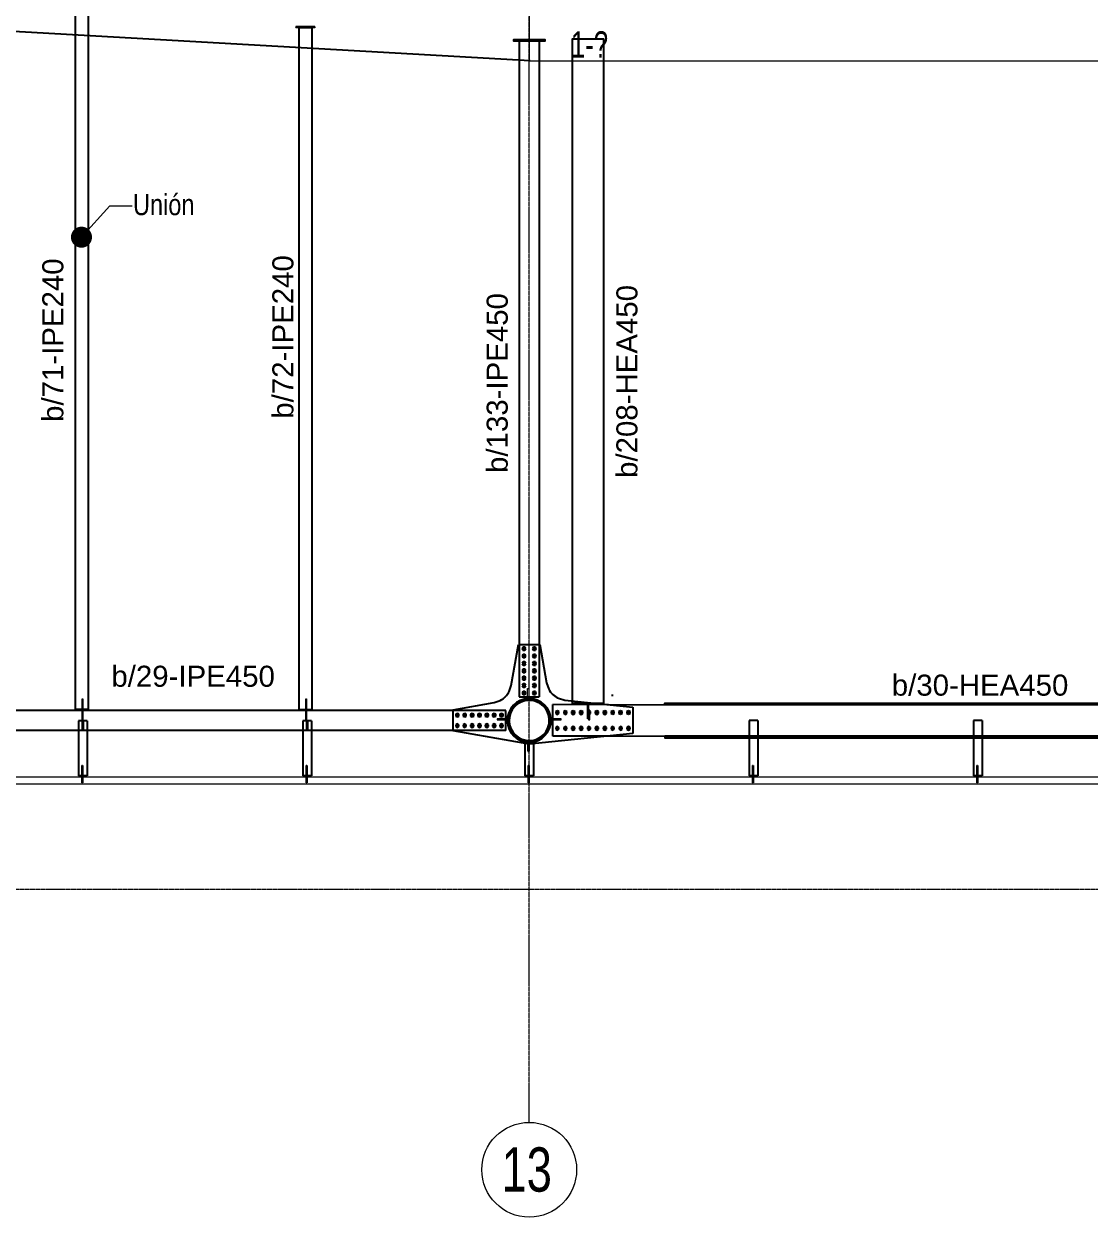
# Model space of a CAD drawing. Header units: millimetres. Extents: x -158 to 97215, y -53820 to 8373.
# Drawn here: x 62434 to 72561, y -53820 to -42484 of the extents above; entities that cross this region are included whole.
import ezdxf
from ezdxf.enums import TextEntityAlignment as Align

# ---------------------------------------------------------------- set-up
doc = ezdxf.new("R2010")
doc.units = ezdxf.units.MM
doc.header["$LTSCALE"] = 0.8
doc.linetypes.add('DXK_LINE_DOT2', pattern=[3.9198, 1.9599, -1.9599])
doc.linetypes.add('Grid Line', pattern=[3.33375, 1.905, -0.47625, 0.47625, -0.47625])
for name, color, linetype, lineweight in [('0-1', 7, 'Continuous', 5), ('E_COLUMNAS-1', 1, 'Continuous', 25), ('E_EJES', 8, 'Continuous', 9), ('E_EJES-1', 8, 'Grid Line', 9), ('E_TEXTO', 3, 'Continuous', 9), ('E_VIGAS-2', 5, 'Continuous', 25), ('I-WALL-1', 2, 'Continuous', 18), ('P-PLATINA', 6, 'Continuous', 15)]:
    doc.layers.add(name, color=color, linetype=linetype, lineweight=lineweight)
doc.layers.add('VIGAS', color=8, linetype='Continuous')
doc.styles.add('CX', font='ARIALUNI.ttf', dxfattribs={"width": 0.8, "height": 300})
doc.styles.add('Swis721 LtCn BT', font='swisscl.ttf', dxfattribs={"height": 0.42})
doc.styles.add('VERDANA', font='arial.ttf')

# ---------------------------------------------------------------- blocks, each defined once
blk = doc.blocks.new('Grid - CNI_NOMBRE EJES-372759-_6_00m_N_E_-NIVEL-2 DOC')
at = {"layer": 'E_EJES'}
blk.add_circle((0, 0), 0.003, dxfattribs=at)
blk = doc.blocks.new('CX')
at = {"layer": 'E_TEXTO', "color": 3, "style": 'CX', "width": 0.7}
blk.add_attdef('CX', text='', height=200, dxfattribs=at).set_placement((0, 0), align=Align.MIDDLE_CENTER)

msp = doc.modelspace()

# ---------------------------------------------------------------- linework, layer by layer
at = {"color": 1, "linetype": 'Continuous'}
for centre, radius, start, end in [((67183, -48420), 11.5, 90.03808, 270.03808), ((67183, -48490), 11.5, 90.03808, 270.03808), ((67183, -48420), 10, 30.03808, 210.03808), ((67183, -48490), 10, 30.03808, 210.03808), ((67183, -48420), 10, 210.03808, 30.03808), ((67183, -48490), 10, 210.03808, 30.03808), ((67183, -48420), 11.5, 270.03808, 90.03808), ((67183, -48490), 11.5, 270.03808, 90.03808), ((67283, -48419.9), 11.5, 90.03808, 270.03808), ((67283, -48489.9), 11.5, 90.03808, 270.03808), ((67283, -48419.9), 10, 30.03808, 210.03808), ((67283, -48489.9), 10, 30.03808, 210.03808), ((67283, -48419.9), 10, 210.03808, 30.03808), ((67283, -48489.9), 10, 210.03808, 30.03808), ((67283, -48419.9), 11.5, 270.03808, 90.03808), ((67283, -48489.9), 11.5, 270.03808, 90.03808), ((67183.1, -48560), 11.5, 90.03808, 270.03808), ((67183.1, -48630), 11.5, 90.03808, 270.03808), ((67183.1, -48560), 10, 30.03808, 210.03808), ((67183.1, -48630), 10, 30.03808, 210.03808), ((67183.1, -48560), 10, 210.03808, 30.03808), ((67183.1, -48630), 10, 210.03808, 30.03808), ((67183.1, -48560), 11.5, 270.03808, 90.03808), ((67183.1, -48630), 11.5, 270.03808, 90.03808), ((67283.1, -48559.9), 11.5, 90.03808, 270.03808), ((67283.1, -48629.9), 11.5, 90.03808, 270.03808), ((67283.1, -48559.9), 10, 30.03808, 210.03808), ((67283.1, -48629.9), 10, 30.03808, 210.03808), ((67283.1, -48559.9), 10, 210.03808, 30.03808), ((67283.1, -48629.9), 10, 210.03808, 30.03808), ((67283.1, -48559.9), 11.5, 270.03808, 90.03808), ((67283.1, -48629.9), 11.5, 270.03808, 90.03808), ((67183.2, -48700), 11.5, 90.03808, 270.03808), ((67183.2, -48700), 10, 30.03808, 210.03808), ((67183.2, -48700), 10, 210.03808, 30.03808), ((67183.2, -48700), 11.5, 270.03808, 90.03808), ((67283.2, -48699.9), 11.5, 90.03808, 270.03808), ((67283.2, -48699.9), 10, 30.03808, 210.03808), ((67283.2, -48699.9), 10, 210.03808, 30.03808), ((67283.2, -48699.9), 11.5, 270.03808, 90.03808), ((66866.4, -48733.8), 200, 297.50721, 332.43303), ((67183.2, -48770), 11.5, 90.03808, 270.03808), ((67183.3, -48840), 11.5, 90.03808, 270.03808), ((67183.2, -48770), 10, 30.03808, 210.03808), ((67183.3, -48840), 10, 30.03808, 210.03808), ((67183.2, -48770), 10, 210.03808, 30.03808), ((67183.3, -48840), 10, 210.03808, 30.03808), ((67183.2, -48770), 11.5, 270.03808, 90.03808), ((67183.3, -48840), 11.5, 270.03808, 90.03808), ((67283.2, -48769.9), 11.5, 90.03808, 270.03808), ((67283.3, -48839.9), 11.5, 90.03808, 270.03808), ((67283.2, -48769.9), 10, 30.03808, 210.03808), ((67283.3, -48839.9), 10, 30.03808, 210.03808), ((67283.2, -48769.9), 10, 210.03808, 30.03808), ((67283.3, -48839.9), 10, 210.03808, 30.03808), ((67283.2, -48769.9), 11.5, 270.03808, 90.03808), ((67283.3, -48839.9), 11.5, 270.03808, 90.03808), ((67594.1, -48709), 200, 208.47021, 245.46873), ((66550.9, -49051.4), 11.5, 0.00409, 180.00409), ((66550.9, -49051.4), 11.5, 180.00409, 0.00409), ((66550.9, -49051.4), 10, 120.00409, 300.00409), ((66550.9, -49051.4), 10, 300.00409, 120.00409), ((66620.9, -49051.4), 11.5, 0.00409, 180.00409), ((66620.9, -49051.4), 11.5, 180.00409, 0.00409), ((66620.9, -49051.4), 10, 120.00409, 300.00409), ((66620.9, -49051.4), 10, 300.00409, 120.00409), ((66690.9, -49051.4), 11.5, 0.00409, 180.00409), ((66690.9, -49051.4), 11.5, 180.00409, 0.00409), ((66690.9, -49051.4), 10, 120.00409, 300.00409), ((66690.9, -49051.4), 10, 300.00409, 120.00409), ((66760.9, -49051.4), 11.5, 0.00409, 180.00409), ((66760.9, -49051.4), 11.5, 180.00409, 0.00409), ((66760.9, -49051.4), 10, 120.00409, 300.00409), ((66760.9, -49051.4), 10, 300.00409, 120.00409), ((66830.9, -49051.4), 11.5, 0.00409, 180.00409), ((66830.9, -49051.4), 11.5, 180.00409, 0.00409), ((66830.9, -49051.4), 10, 120.00409, 300.00409), ((66830.9, -49051.4), 10, 300.00409, 120.00409), ((66900.9, -49051.4), 11.5, 0.00409, 180.00409), ((66900.9, -49051.4), 11.5, 180.00409, 0.00409), ((66900.9, -49051.4), 10, 120.00409, 300.00409), ((66900.9, -49051.4), 10, 300.00409, 120.00409), ((66970.9, -49051.4), 11.5, 0.00409, 180.00409), ((66970.9, -49051.4), 11.5, 180.00409, 0.00409), ((66970.9, -49051.4), 10, 120.00409, 300.00409), ((66970.9, -49051.4), 10, 300.00409, 120.00409), ((67501.1, -49026.4), 11.5, 0.03702, 180.03702), ((67501.1, -49026.4), 11.5, 180.03702, 0.03702), ((67501.1, -49026.4), 10, 120.03702, 300.03702), ((67501.1, -49026.4), 10, 300.03702, 120.03702), ((67576.1, -49026.3), 11.5, 0.03702, 180.03702), ((67576.1, -49026.3), 11.5, 180.03702, 0.03702), ((67576.1, -49026.3), 10, 120.03702, 300.03702), ((67576.1, -49026.3), 10, 300.03702, 120.03702), ((67651.1, -49026.3), 11.5, 0.03702, 180.03702), ((67651.1, -49026.3), 11.5, 180.03702, 0.03702), ((67651.1, -49026.3), 10, 120.03702, 300.03702), ((67651.1, -49026.3), 10, 300.03702, 120.03702), ((67726.1, -49026.2), 11.5, 0.03702, 180.03702), ((67726.1, -49026.2), 11.5, 180.03702, 0.03702), ((67726.1, -49026.2), 10, 120.03702, 300.03702), ((67726.1, -49026.2), 10, 300.03702, 120.03702), ((67801.1, -49026.2), 11.5, 0.03702, 180.03702), ((67801.1, -49026.2), 11.5, 180.03702, 0.03702), ((67801.1, -49026.2), 10, 120.03702, 300.03702), ((67801.1, -49026.2), 10, 300.03702, 120.03702), ((67876.1, -49026.1), 11.5, 0.03702, 180.03702), ((67876.1, -49026.1), 11.5, 180.03702, 0.03702), ((67876.1, -49026.1), 10, 120.03702, 300.03702), ((67876.1, -49026.1), 10, 300.03702, 120.03702), ((67951.1, -49026.1), 11.5, 0.03702, 180.03702), ((67951.1, -49026.1), 11.5, 180.03702, 0.03702), ((67951.1, -49026.1), 10, 120.03702, 300.03702), ((67951.1, -49026.1), 10, 300.03702, 120.03702), ((68026.1, -49026), 11.5, 0.03702, 180.03702), ((68026.1, -49026), 11.5, 180.03702, 0.03702), ((68026.1, -49026), 10, 120.03702, 300.03702), ((68026.1, -49026), 10, 300.03702, 120.03702), ((68101.1, -49026), 11.5, 0.03702, 180.03702), ((68101.1, -49026), 11.5, 180.03702, 0.03702), ((68101.1, -49026), 10, 120.03702, 300.03702), ((68101.1, -49026), 10, 300.03702, 120.03702), ((68176.1, -49025.9), 11.5, 0.03702, 180.03702), ((68176.1, -49025.9), 11.5, 180.03702, 0.03702), ((68176.1, -49025.9), 10, 120.03702, 300.03702), ((68176.1, -49025.9), 10, 300.03702, 120.03702), ((66550.9, -49151.4), 11.5, 0.00409, 180.00409), ((66550.9, -49151.4), 11.5, 180.00409, 0.00409), ((66550.9, -49151.4), 10, 120.00409, 300.00409), ((66550.9, -49151.4), 10, 300.00409, 120.00409), ((66620.9, -49151.4), 11.5, 0.00409, 180.00409), ((66620.9, -49151.4), 11.5, 180.00409, 0.00409), ((66620.9, -49151.4), 10, 120.00409, 300.00409), ((66620.9, -49151.4), 10, 300.00409, 120.00409), ((66690.9, -49151.4), 11.5, 0.00409, 180.00409), ((66690.9, -49151.4), 11.5, 180.00409, 0.00409), ((66690.9, -49151.4), 10, 120.00409, 300.00409), ((66690.9, -49151.4), 10, 300.00409, 120.00409), ((66760.9, -49151.4), 11.5, 0.00409, 180.00409), ((66760.9, -49151.4), 11.5, 180.00409, 0.00409), ((66760.9, -49151.4), 10, 120.00409, 300.00409), ((66760.9, -49151.4), 10, 300.00409, 120.00409), ((66830.9, -49151.4), 11.5, 0.00409, 180.00409), ((66830.9, -49151.4), 11.5, 180.00409, 0.00409), ((66830.9, -49151.4), 10, 120.00409, 300.00409), ((66830.9, -49151.4), 10, 300.00409, 120.00409), ((66900.9, -49151.4), 11.5, 0.00409, 180.00409), ((66900.9, -49151.4), 11.5, 180.00409, 0.00409), ((66900.9, -49151.4), 10, 120.00409, 300.00409), ((66900.9, -49151.4), 10, 300.00409, 120.00409), ((66970.9, -49151.4), 11.5, 0.00409, 180.00409), ((66970.9, -49151.4), 11.5, 180.00409, 0.00409), ((66970.9, -49151.4), 10, 120.00409, 300.00409), ((66970.9, -49151.4), 10, 300.00409, 120.00409), ((67501.2, -49176.4), 11.5, 0.03702, 180.03702), ((67501.2, -49176.4), 11.5, 180.03702, 0.03702), ((67501.2, -49176.4), 10, 120.03702, 300.03702), ((67501.2, -49176.4), 10, 300.03702, 120.03702), ((67576.2, -49176.3), 11.5, 0.03702, 180.03702), ((67576.2, -49176.3), 11.5, 180.03702, 0.03702), ((67576.2, -49176.3), 10, 120.03702, 300.03702), ((67576.2, -49176.3), 10, 300.03702, 120.03702), ((67651.2, -49176.3), 11.5, 0.03702, 180.03702), ((67651.2, -49176.3), 11.5, 180.03702, 0.03702), ((67651.2, -49176.3), 10, 120.03702, 300.03702), ((67651.2, -49176.3), 10, 300.03702, 120.03702), ((67726.2, -49176.2), 11.5, 0.03702, 180.03702), ((67726.2, -49176.2), 11.5, 180.03702, 0.03702), ((67726.2, -49176.2), 10, 120.03702, 300.03702), ((67726.2, -49176.2), 10, 300.03702, 120.03702), ((67801.2, -49176.2), 11.5, 0.03702, 180.03702), ((67801.2, -49176.2), 11.5, 180.03702, 0.03702), ((67801.2, -49176.2), 10, 120.03702, 300.03702), ((67801.2, -49176.2), 10, 300.03702, 120.03702), ((67876.2, -49176.1), 11.5, 0.03702, 180.03702), ((67876.2, -49176.1), 11.5, 180.03702, 0.03702), ((67876.2, -49176.1), 10, 120.03702, 300.03702), ((67876.2, -49176.1), 10, 300.03702, 120.03702), ((67951.2, -49176.1), 11.5, 0.03702, 180.03702), ((67951.2, -49176.1), 11.5, 180.03702, 0.03702), ((67951.2, -49176.1), 10, 120.03702, 300.03702), ((67951.2, -49176.1), 10, 300.03702, 120.03702), ((68026.2, -49176), 11.5, 0.03702, 180.03702), ((68026.2, -49176), 11.5, 180.03702, 0.03702), ((68026.2, -49176), 10, 120.03702, 300.03702), ((68026.2, -49176), 10, 300.03702, 120.03702), ((68101.2, -49176), 11.5, 0.03702, 180.03702), ((68101.2, -49176), 11.5, 180.03702, 0.03702), ((68101.2, -49176), 10, 120.03702, 300.03702), ((68101.2, -49176), 10, 300.03702, 120.03702), ((68176.2, -49175.9), 11.5, 0.03702, 180.03702), ((68176.2, -49175.9), 11.5, 180.03702, 0.03702), ((68176.2, -49175.9), 10, 120.03702, 300.03702), ((68176.2, -49175.9), 10, 300.03702, 120.03702)]:
    msp.add_arc(centre, radius, start, end, dxfattribs=at)
at = {"color": 1, "linetype": 'DXK_LINE_DOT2'}
for centre, start, end in [((66866.4, -48733.8), 297.50721, 332.43303), ((67594.1, -48709), 208.47021, 245.46873)]:
    msp.add_arc(centre, 200, start, end, dxfattribs=at)
at = {"layer": '0-1', "color": 8}
for p, q in [((61238.3, -49638.1), (73228.3, -49638.1)), ((61238.3, -49703.1), (73228.3, -49703.1))]:
    msp.add_line(p, q, dxfattribs=at)
at = {"layer": 'E_COLUMNAS-1'}
for radius, start, end in [(208, 80, 260), (208, 80, 260), (203, 10, 190), (191, 350, 170), (208, 260, 80), (208, 260, 80), (203, 190, 10), (191, 170, 350)]:
    msp.add_arc((67233.3, -49101.4), radius, start, end, dxfattribs=at)
at = {"layer": 'E_EJES-1'}
for p, q in [((67233.3, -52920), (67233.3, -22429.9)), ((2836.9, -50704.7), (96315.4, -50704.7))]:
    msp.add_line(p, q, dxfattribs=at)
at = {"layer": 'E_TEXTO', "color": 4}
for p, q in [((62980.9, -44510.4), (63251.5, -44212.4)), ((63251.5, -44212.4), (63461.2, -44212.4))]:
    msp.add_line(p, q, dxfattribs=at)
at = {"layer": 'E_TEXTO', "color": 4, "const_width": 100}
msp.add_lwpolyline([(62930.9, -44510.4, 1), (63030.9, -44510.4, 1)], format="xyb", close=True, dxfattribs=at)
at = {"layer": 'E_VIGAS-2', "color": 30, "true_color": 0xf26722}
msp.add_line((67242.2, -42835.5), (53983.9, -42079.6), dxfattribs=at)
at = {"layer": 'I-WALL-1', "color": 40, "true_color": 0xf8d731}
msp.add_lwpolyline([(75733.5, -33074.5), (67233.5, -33074.5), (67233.5, -33574.5), (71633.5, -33574.5), (71633.5, -42334.5), (67233.5, -42334.5), (67233.5, -42834.5), (75733.5, -42834.5), (75733.5, -42334.5), (72033.5, -42334.5), (72033.5, -33574.5), (75733.5, -33574.5)], close=True, dxfattribs=at)
at = {"layer": 'P-PLATINA'}
for p, q in [((62986.4, -49076.7), (62992.4, -49076.7)), ((65111.4, -49076.7), (65117.4, -49076.7))]:
    msp.add_line(p, q, dxfattribs=at)
for points in [[(67218.5, -48898.5), (67218.5, -48894.7), (67218.5, -48798.5), (67228.5, -48798.5), (67228.5, -48893.9), (67228.5, -48898.5)], [(62986.4, -48896.4), (62992.4, -48896.4), (62992.4, -48996.4), (62992.4, -49006.4), (62992.4, -49096.7), (62986.4, -49096.7), (62986.4, -49006.4), (62986.4, -48996.4)], [(65111.4, -49006.4), (65111.4, -48996.4), (65111.4, -48896.4), (65117.4, -48896.4), (65117.4, -48996.4), (65117.4, -49006.4), (65117.4, -49096.7), (65111.4, -49096.7)], [(67030.3, -49095.3), (67030.3, -49085.3), (67026.7, -49085.3), (66930.3, -49085.3), (66930.3, -49095.3), (67025.8, -49095.3)], [(67436.2, -49096.4), (67440.8, -49096.4), (67536.2, -49096.4), (67536.2, -49086.4), (67439.9, -49086.4), (67436.2, -49086.4)]]:
    msp.add_lwpolyline(points, close=True, dxfattribs=at)
for points in [[(67797.7, -48941.6), (67797.7, -49085.8), (67786.2, -49085.8), (67786.2, -48941.6)], [(67797.8, -49005.8), (67797.7, -49095.8), (67807.7, -49095.9), (67807.8, -49005.9)]]:
    msp.add_lwpolyline(points, dxfattribs=at)
at = {"layer": 'VIGAS'}
for p, q in [((62923.3, -48996.4), (62923.3, -42397.5)), ((63043.3, -42397.5), (63043.3, -48996.4)), ((65198.3, -42513), (65018.3, -42513)), ((65018.3, -42513), (65018.3, -42519)), ((65198.3, -42519), (65018.3, -42519)), ((65048.3, -42519), (65168.3, -42519)), ((65048.3, -48996.4), (65048.3, -42519)), ((65168.3, -42519), (65168.3, -48996.4)), ((65198.3, -42513), (65198.3, -42519)), ((67233.3, -42644.6), (67138.3, -42644.6)), ((67138.3, -42644.6), (67138.3, -48378.4)), ((67328.3, -42644.6), (67233.3, -42644.6)), ((67328.3, -42644.6), (67328.3, -42834.6)), ((67328.3, -42834.6), (67328.3, -48378.4)), ((67063.3, -48768.9), (67132.9, -48378.4)), ((67063.3, -48768.9), (67132.9, -48378.4)), ((67132.9, -48378.4), (67332.9, -48378.4)), ((67132.9, -48378.4), (67332.9, -48378.4)), ((67138.3, -48378.4), (67138.3, -48878.5)), ((67174.3, -48405), (67165.7, -48420)), ((67191.6, -48405), (67174.3, -48405)), ((67200.3, -48420), (67191.6, -48405)), ((67274.3, -48404.9), (67265.7, -48419.9)), ((67291.6, -48404.9), (67274.3, -48404.9)), ((67300.3, -48419.9), (67291.6, -48404.9)), ((67328.3, -48378.4), (67328.3, -48878.5)), ((67332.9, -48378.4), (67397.1, -48743.6)), ((67332.9, -48378.4), (67397.1, -48743.6)), ((67165.7, -48420), (67174.3, -48435)), ((67174.4, -48475), (67165.7, -48490)), ((67165.7, -48490), (67174.4, -48505)), ((67174.3, -48435), (67191.6, -48435)), ((67191.7, -48475), (67174.4, -48475)), ((67174.4, -48505), (67191.7, -48505)), ((67191.6, -48435), (67200.3, -48420)), ((67200.3, -48490), (67191.7, -48475)), ((67191.7, -48505), (67200.3, -48490)), ((67265.7, -48419.9), (67274.3, -48434.9)), ((67274.4, -48474.9), (67265.7, -48489.9)), ((67265.7, -48489.9), (67274.4, -48504.9)), ((67274.3, -48434.9), (67291.6, -48434.9)), ((67291.7, -48474.9), (67274.4, -48474.9)), ((67274.4, -48504.9), (67291.7, -48504.9)), ((67291.6, -48434.9), (67300.3, -48419.9)), ((67300.3, -48489.9), (67291.7, -48474.9)), ((67291.7, -48504.9), (67300.3, -48489.9)), ((67174.4, -48545), (67165.7, -48560)), ((67165.7, -48560), (67174.4, -48575)), ((67174.4, -48615), (67165.8, -48630)), ((67165.8, -48630), (67174.5, -48645)), ((67191.7, -48545), (67174.4, -48545)), ((67174.4, -48575), (67191.7, -48575)), ((67191.8, -48615), (67174.4, -48615)), ((67200.4, -48560), (67191.7, -48545)), ((67191.7, -48575), (67200.4, -48560)), ((67200.4, -48630), (67191.8, -48615)), ((67191.8, -48645), (67200.4, -48630)), ((67274.4, -48544.9), (67265.7, -48559.9)), ((67265.7, -48559.9), (67274.4, -48574.9)), ((67274.4, -48614.9), (67265.8, -48629.9)), ((67265.8, -48629.9), (67274.5, -48644.9)), ((67291.7, -48544.9), (67274.4, -48544.9)), ((67274.4, -48574.9), (67291.7, -48574.9)), ((67291.8, -48614.9), (67274.4, -48614.9)), ((67300.4, -48559.9), (67291.7, -48544.9)), ((67291.7, -48574.9), (67300.4, -48559.9)), ((67300.4, -48629.9), (67291.8, -48614.9)), ((67291.8, -48644.9), (67300.4, -48629.9)), ((67174.5, -48685), (67165.8, -48700)), ((67165.8, -48700), (67174.5, -48715)), ((67174.5, -48645), (67191.8, -48645)), ((67191.8, -48685), (67174.5, -48685)), ((67174.5, -48715), (67191.8, -48715)), ((67200.5, -48700), (67191.8, -48685)), ((67191.8, -48715), (67200.5, -48700)), ((67274.5, -48684.9), (67265.8, -48699.9)), ((67265.8, -48699.9), (67274.5, -48714.9)), ((67274.5, -48644.9), (67291.8, -48644.9)), ((67291.8, -48684.9), (67274.5, -48684.9)), ((67274.5, -48714.9), (67291.8, -48714.9)), ((67300.5, -48699.9), (67291.8, -48684.9)), ((67291.8, -48714.9), (67300.5, -48699.9)), ((67397.1, -48743.6), (67418.3, -48804.4)), ((67397.1, -48743.6), (67418.3, -48804.4)), ((67043.7, -48826.4), (67063.3, -48768.9)), ((67043.7, -48826.4), (67063.3, -48768.9)), ((67174.5, -48755), (67165.9, -48770)), ((67165.9, -48770), (67174.6, -48785)), ((67174.6, -48825), (67165.9, -48840)), ((67165.9, -48840), (67174.6, -48855)), ((67191.9, -48755), (67174.5, -48755)), ((67174.6, -48785), (67191.9, -48785)), ((67191.9, -48825), (67174.6, -48825)), ((67174.6, -48855), (67191.9, -48855)), ((67200.5, -48770), (67191.9, -48755)), ((67191.9, -48785), (67200.5, -48770)), ((67200.6, -48840), (67191.9, -48825)), ((67191.9, -48855), (67200.6, -48840)), ((67274.5, -48754.9), (67265.9, -48769.9)), ((67265.9, -48769.9), (67274.6, -48784.9)), ((67274.6, -48824.9), (67265.9, -48839.9)), ((67265.9, -48839.9), (67274.6, -48854.9)), ((67291.9, -48754.9), (67274.5, -48754.9)), ((67274.6, -48784.9), (67291.9, -48784.9)), ((67291.9, -48824.9), (67274.6, -48824.9)), ((67274.6, -48854.9), (67291.9, -48854.9)), ((67300.5, -48769.9), (67291.9, -48754.9)), ((67291.9, -48784.9), (67300.5, -48769.9)), ((67300.6, -48839.9), (67291.9, -48824.9)), ((67291.9, -48854.9), (67300.6, -48839.9)), ((68020.6, -48854.7), (68020.6, -48870.7)), ((66510.2, -49000), (66901.3, -48930.7)), ((66510.2, -49000), (66901.3, -48930.7)), ((66901.3, -48930.7), (66958.8, -48911.2)), ((66901.3, -48930.7), (66958.8, -48911.2)), ((67138.3, -48878.5), (67328.3, -48878.5)), ((67456.2, -49251.4), (67456.2, -48951.4)), ((67987.8, -48951.7), (67456.2, -48951.4)), ((67511.1, -48891), (67573.1, -48907.9)), ((67511.1, -48891), (67573.1, -48907.9)), ((67573.1, -48907.9), (68216.2, -48975.9)), ((67573.1, -48907.9), (68216.2, -48975.9)), ((67642, -48915.2), (67642, -48941.5)), ((67892.7, -48941.7), (67642, -48941.5)), ((67942, -48941.7), (67892.7, -48941.7)), ((74947.9, -48956.7), (67987.8, -48951.7)), ((66510.2, -49006.4), (59393.1, -49006.4)), ((63043.3, -48996.4), (62923.3, -48996.4)), ((65048.3, -48996.4), (65168.3, -48996.4)), ((66510.3, -49200), (66510.2, -49000)), ((66510.3, -49200), (66510.2, -49000)), ((67010.3, -49006.4), (66510.2, -49006.4)), ((66550.9, -49034.1), (66535.9, -49042.7)), ((66535.9, -49042.7), (66535.9, -49060)), ((66535.9, -49060), (66550.9, -49068.7)), ((66565.9, -49042.7), (66550.9, -49034.1)), ((66550.9, -49068.7), (66565.9, -49060)), ((66565.9, -49060), (66565.9, -49042.7)), ((66620.9, -49034.1), (66605.9, -49042.7)), ((66605.9, -49042.7), (66605.9, -49060)), ((66605.9, -49060), (66620.9, -49068.7)), ((66635.9, -49042.7), (66620.9, -49034.1)), ((66620.9, -49068.7), (66635.9, -49060)), ((66635.9, -49060), (66635.9, -49042.7)), ((66690.9, -49034.1), (66675.9, -49042.7)), ((66675.9, -49042.7), (66675.9, -49060)), ((66675.9, -49060), (66690.9, -49068.7)), ((66705.9, -49042.7), (66690.9, -49034.1)), ((66690.9, -49068.7), (66705.9, -49060)), ((66705.9, -49060), (66705.9, -49042.7)), ((66760.9, -49034), (66745.9, -49042.7)), ((66745.9, -49042.7), (66745.9, -49060)), ((66745.9, -49060), (66760.9, -49068.7)), ((66775.9, -49042.7), (66760.9, -49034)), ((66760.9, -49068.7), (66775.9, -49060)), ((66775.9, -49060), (66775.9, -49042.7)), ((66830.9, -49034), (66815.9, -49042.7)), ((66815.9, -49042.7), (66815.9, -49060)), ((66815.9, -49060), (66830.9, -49068.7)), ((66845.9, -49042.7), (66830.9, -49034)), ((66830.9, -49068.7), (66845.9, -49060)), ((66845.9, -49060), (66845.9, -49042.7)), ((66900.9, -49034), (66885.9, -49042.7)), ((66885.9, -49042.7), (66885.9, -49060)), ((66885.9, -49060), (66900.9, -49068.7)), ((66915.9, -49042.7), (66900.9, -49034)), ((66900.9, -49068.7), (66915.9, -49060)), ((66915.9, -49060), (66915.9, -49042.7)), ((66970.9, -49034), (66955.9, -49042.7)), ((66955.9, -49042.7), (66955.9, -49060)), ((66955.9, -49060), (66970.9, -49068.7)), ((66985.9, -49042.7), (66970.9, -49034)), ((66970.9, -49068.7), (66985.9, -49060)), ((66985.9, -49060), (66985.9, -49042.7)), ((67010.3, -49196.4), (67010.3, -49006.4)), ((67501.1, -49009), (67486.1, -49017.7)), ((67486.1, -49017.7), (67486.1, -49035)), ((67486.1, -49035), (67501.1, -49043.7)), ((67516.1, -49017.7), (67501.1, -49009)), ((67501.1, -49043.7), (67516.1, -49035)), ((67516.1, -49035), (67516.1, -49017.7)), ((67576.1, -49009), (67561.1, -49017.7)), ((67561.1, -49017.7), (67561.1, -49035)), ((67561.1, -49035), (67576.1, -49043.6)), ((67591.1, -49017.6), (67576.1, -49009)), ((67576.1, -49043.6), (67591.1, -49035)), ((67591.1, -49035), (67591.1, -49017.6)), ((67651.1, -49008.9), (67636.1, -49017.6)), ((67636.1, -49017.6), (67636.1, -49034.9)), ((67636.1, -49034.9), (67651.1, -49043.6)), ((67666.1, -49017.6), (67651.1, -49008.9)), ((67651.1, -49043.6), (67666.1, -49034.9)), ((67666.1, -49034.9), (67666.1, -49017.6)), ((67726.1, -49008.9), (67711.1, -49017.6)), ((67711.1, -49017.6), (67711.1, -49034.9)), ((67711.1, -49034.9), (67726.1, -49043.5)), ((67741.1, -49017.5), (67726.1, -49008.9)), ((67726.1, -49043.5), (67741.1, -49034.9)), ((67741.1, -49034.9), (67741.1, -49017.5)), ((67801.1, -49008.8), (67786.1, -49017.5)), ((67786.1, -49017.5), (67786.1, -49034.8)), ((67786.1, -49034.8), (67801.1, -49043.5)), ((67807.8, -49005.9), (67797.8, -49005.8)), ((67816.1, -49017.5), (67801.1, -49008.8)), ((67801.1, -49043.5), (67816.1, -49034.8)), ((67816.1, -49034.8), (67816.1, -49017.5)), ((67876.1, -49008.8), (67861.1, -49017.5)), ((67861.1, -49017.5), (67861.1, -49034.8)), ((67861.1, -49034.8), (67876.1, -49043.4)), ((67891.1, -49017.4), (67876.1, -49008.8)), ((67876.1, -49043.4), (67891.1, -49034.8)), ((67891.1, -49034.8), (67891.1, -49017.4)), ((67951.1, -49008.7), (67936.1, -49017.4)), ((67936.1, -49017.4), (67936.1, -49034.7)), ((67936.1, -49034.7), (67951.1, -49043.4)), ((67966.1, -49017.4), (67951.1, -49008.7)), ((67951.1, -49043.4), (67966.1, -49034.7)), ((67966.1, -49034.7), (67966.1, -49017.4)), ((68026.1, -49008.7), (68011.1, -49017.4)), ((68011.1, -49017.4), (68011.1, -49034.7)), ((68011.1, -49034.7), (68026.1, -49043.3)), ((68041.1, -49017.3), (68026.1, -49008.7)), ((68026.1, -49043.3), (68041.1, -49034.7)), ((68041.1, -49034.7), (68041.1, -49017.3)), ((68101.1, -49008.6), (68086.1, -49017.3)), ((68086.1, -49017.3), (68086.1, -49034.6)), ((68086.1, -49034.6), (68101.1, -49043.3)), ((68116.1, -49017.3), (68101.1, -49008.6)), ((68101.1, -49043.3), (68116.1, -49034.6)), ((68116.1, -49034.6), (68116.1, -49017.3)), ((68176.1, -49008.6), (68161.1, -49017.3)), ((68161.1, -49017.3), (68161.1, -49034.6)), ((68161.1, -49034.6), (68176.1, -49043.2)), ((68191.1, -49017.2), (68176.1, -49008.6)), ((68176.1, -49043.2), (68191.1, -49034.6)), ((68191.1, -49034.6), (68191.1, -49017.2)), ((68216.2, -48975.9), (68216.2, -49225.9)), ((68216.2, -48975.9), (68216.2, -49225.9)), ((66510.3, -49196.4), (59393.3, -49196.4)), ((63034.3, -49106.1), (62952.3, -49106.1)), ((62952.3, -49106.1), (62952.3, -49196.4)), ((62952.3, -49196.4), (62952.3, -49628.1)), ((62990.3, -49196.1), (62990.3, -49106.1)), ((62990.3, -49106.1), (62996.3, -49106.1)), ((62990.3, -49196.1), (62990.3, -49106.1)), ((62990.3, -49106.1), (62996.3, -49106.1)), ((62990.3, -49126.1), (62996.3, -49126.1)), ((62996.3, -49196.1), (62990.3, -49196.1)), ((62996.3, -49196.1), (62990.3, -49196.1)), ((62996.3, -49106.1), (62996.3, -49196.1)), ((62996.3, -49106.1), (62996.3, -49196.1)), ((63034.3, -49106.1), (63034.3, -49196.4)), ((63034.3, -49196.4), (63034.3, -49628.1)), ((65164.3, -49106.1), (65082.3, -49106.1)), ((65082.3, -49106.1), (65082.3, -49196.4)), ((65082.3, -49196.4), (65082.3, -49628.1)), ((65120.3, -49196.1), (65120.3, -49106.1)), ((65120.3, -49106.1), (65126.3, -49106.1)), ((65120.3, -49196.1), (65120.3, -49106.1)), ((65120.3, -49106.1), (65126.3, -49106.1)), ((65120.3, -49126.1), (65126.3, -49126.1)), ((65126.3, -49196.1), (65120.3, -49196.1)), ((65126.3, -49196.1), (65120.3, -49196.1)), ((65126.3, -49106.1), (65126.3, -49196.1)), ((65126.3, -49106.1), (65126.3, -49196.1)), ((65164.3, -49106.1), (65164.3, -49196.4)), ((65164.3, -49196.4), (65164.3, -49628.1)), ((67010.3, -49196.4), (66510.3, -49196.4)), ((66550.9, -49134.1), (66535.9, -49142.7)), ((66535.9, -49142.7), (66535.9, -49160)), ((66535.9, -49160), (66550.9, -49168.7)), ((66565.9, -49142.7), (66550.9, -49134.1)), ((66550.9, -49168.7), (66565.9, -49160)), ((66565.9, -49160), (66565.9, -49142.7)), ((66620.9, -49134.1), (66605.9, -49142.7)), ((66605.9, -49142.7), (66605.9, -49160)), ((66605.9, -49160), (66620.9, -49168.7)), ((66635.9, -49142.7), (66620.9, -49134.1)), ((66620.9, -49168.7), (66635.9, -49160)), ((66635.9, -49160), (66635.9, -49142.7)), ((66690.9, -49134.1), (66675.9, -49142.7)), ((66675.9, -49142.7), (66675.9, -49160)), ((66675.9, -49160), (66690.9, -49168.7)), ((66705.9, -49142.7), (66690.9, -49134.1)), ((66690.9, -49168.7), (66705.9, -49160)), ((66705.9, -49160), (66705.9, -49142.7)), ((66760.9, -49134), (66745.9, -49142.7)), ((66745.9, -49142.7), (66745.9, -49160)), ((66745.9, -49160), (66760.9, -49168.7)), ((66775.9, -49142.7), (66760.9, -49134)), ((66760.9, -49168.7), (66775.9, -49160)), ((66775.9, -49160), (66775.9, -49142.7)), ((66830.9, -49134), (66815.9, -49142.7)), ((66815.9, -49142.7), (66815.9, -49160)), ((66815.9, -49160), (66830.9, -49168.7)), ((66845.9, -49142.7), (66830.9, -49134)), ((66830.9, -49168.7), (66845.9, -49160)), ((66845.9, -49160), (66845.9, -49142.7)), ((66900.9, -49134), (66885.9, -49142.7)), ((66885.9, -49142.7), (66885.9, -49160)), ((66885.9, -49160), (66900.9, -49168.7)), ((66915.9, -49142.7), (66900.9, -49134)), ((66900.9, -49168.7), (66915.9, -49160)), ((66915.9, -49160), (66915.9, -49142.7)), ((66970.9, -49134), (66955.9, -49142.7)), ((66955.9, -49142.7), (66955.9, -49160)), ((66955.9, -49160), (66970.9, -49168.7)), ((66985.9, -49142.7), (66970.9, -49134)), ((66970.9, -49168.7), (66985.9, -49160)), ((66985.9, -49160), (66985.9, -49142.7)), ((67501.2, -49159), (67486.2, -49167.7)), ((67486.2, -49167.7), (67486.2, -49185)), ((67486.2, -49185), (67501.2, -49193.7)), ((67516.2, -49167.7), (67501.2, -49159)), ((67501.2, -49193.7), (67516.2, -49185)), ((67516.2, -49185), (67516.2, -49167.7)), ((67576.2, -49159), (67561.2, -49167.7)), ((67561.2, -49167.7), (67561.2, -49185)), ((67561.2, -49185), (67576.2, -49193.6)), ((67591.2, -49167.6), (67576.2, -49159)), ((67576.2, -49193.6), (67591.2, -49185)), ((67591.2, -49185), (67591.2, -49167.6)), ((67651.2, -49158.9), (67636.2, -49167.6)), ((67636.2, -49167.6), (67636.2, -49184.9)), ((67636.2, -49184.9), (67651.2, -49193.6)), ((67666.2, -49167.6), (67651.2, -49158.9)), ((67651.2, -49193.6), (67666.2, -49184.9)), ((67666.2, -49184.9), (67666.2, -49167.6)), ((67726.2, -49158.9), (67711.2, -49167.6)), ((67711.2, -49167.6), (67711.2, -49184.9)), ((67711.2, -49184.9), (67726.2, -49193.5)), ((67741.2, -49167.5), (67726.2, -49158.9)), ((67726.2, -49193.5), (67741.2, -49184.9)), ((67741.2, -49184.9), (67741.2, -49167.5)), ((67801.2, -49158.8), (67786.2, -49167.5)), ((67786.2, -49167.5), (67786.2, -49184.8)), ((67786.2, -49184.8), (67801.2, -49193.5)), ((67816.2, -49167.5), (67801.2, -49158.8)), ((67801.2, -49193.5), (67816.2, -49184.8)), ((67816.2, -49184.8), (67816.2, -49167.5)), ((67876.2, -49158.8), (67861.2, -49167.5)), ((67861.2, -49167.5), (67861.2, -49184.8)), ((67861.2, -49184.8), (67876.2, -49193.4)), ((67891.2, -49167.4), (67876.2, -49158.8)), ((67876.2, -49193.4), (67891.2, -49184.8)), ((67891.2, -49184.8), (67891.2, -49167.4)), ((67951.2, -49158.7), (67936.2, -49167.4)), ((67936.2, -49167.4), (67936.2, -49184.7)), ((67936.2, -49184.7), (67951.2, -49193.4)), ((67966.2, -49167.4), (67951.2, -49158.7)), ((67951.2, -49193.4), (67966.2, -49184.7)), ((67966.2, -49184.7), (67966.2, -49167.4)), ((68026.2, -49158.7), (68011.2, -49167.4)), ((68011.2, -49167.4), (68011.2, -49184.7)), ((68011.2, -49184.7), (68026.2, -49193.3)), ((68041.2, -49167.3), (68026.2, -49158.7)), ((68026.2, -49193.3), (68041.2, -49184.7)), ((68041.2, -49184.7), (68041.2, -49167.3)), ((68101.2, -49158.6), (68086.2, -49167.3)), ((68086.2, -49167.3), (68086.2, -49184.6)), ((68086.2, -49184.6), (68101.2, -49193.3)), ((68116.2, -49167.3), (68101.2, -49158.6)), ((68101.2, -49193.3), (68116.2, -49184.6)), ((68116.2, -49184.6), (68116.2, -49167.3)), ((68176.2, -49158.6), (68161.2, -49167.3)), ((68161.2, -49167.3), (68161.2, -49184.6)), ((68161.2, -49184.6), (68176.2, -49193.2)), ((68191.2, -49167.2), (68176.2, -49158.6)), ((68176.2, -49193.2), (68191.2, -49184.6)), ((68191.2, -49184.6), (68191.2, -49167.2)), ((69404.3, -49101.4), (69322.3, -49101.4)), ((69322.3, -49101.4), (69322.3, -49252.7)), ((69404.3, -49101.4), (69404.3, -49252.7)), ((71534.3, -49101.4), (71452.3, -49101.4)), ((71452.3, -49101.4), (71452.3, -49254.2)), ((71534.3, -49101.4), (71534.3, -49254.2)), ((67233.3, -49328), (66510.3, -49200)), ((67233.3, -49328), (66510.3, -49200)), ((67230.8, -49304.4), (67220.8, -49304.4)), ((67220.8, -49304.4), (67220.8, -49308.4)), ((67220.8, -49308.4), (67220.8, -49394.4)), ((67230.8, -49304.4), (67230.8, -49309.2)), ((67230.8, -49309.2), (67230.8, -49394.4)), ((68216.2, -49225.9), (67233.3, -49328)), ((68216.2, -49225.9), (67233.3, -49328)), ((67967.3, -49251.7), (67456.2, -49251.4)), ((74955.1, -49256.7), (67967.3, -49251.7)), ((69322.3, -49252.7), (69322.3, -49257.1)), ((69322.3, -49257.1), (69322.3, -49273.1)), ((69322.3, -49273.1), (69322.3, -49628.1)), ((69404.3, -49252.7), (69404.3, -49257.1)), ((69404.3, -49257.1), (69404.3, -49273.1)), ((69404.3, -49273.1), (69404.3, -49628.1)), ((71452.3, -49254.2), (71452.3, -49257.1)), ((71452.3, -49257.1), (71452.3, -49273.1)), ((71452.3, -49273.1), (71452.3, -49628.1)), ((71534.3, -49254.2), (71534.3, -49257.1)), ((71534.3, -49257.1), (71534.3, -49273.1)), ((71534.3, -49273.1), (71534.3, -49628.1)), ((67274.3, -49314.4), (67192.3, -49314.4)), ((67192.3, -49314.4), (67192.3, -49320.7)), ((67192.3, -49320.7), (67192.3, -49628.1)), ((67220.8, -49394.4), (67230.8, -49394.4)), ((67274.3, -49314.4), (67274.3, -49323.7)), ((67274.3, -49323.7), (67274.3, -49628.1)), ((62984.8, -49530.6), (62984.8, -49628.1)), ((62984.8, -49530.6), (62990.8, -49530.6)), ((62990.8, -49530.6), (62990.8, -49628.1)), ((65114.8, -49530.6), (65114.8, -49628.1)), ((65114.8, -49530.6), (65120.8, -49530.6)), ((65120.8, -49530.6), (65120.8, -49628.1)), ((67224.8, -49530.6), (67224.8, -49628.1)), ((67224.8, -49530.6), (67230.8, -49530.6)), ((67230.8, -49530.6), (67230.8, -49628.1)), ((69354.8, -49530.6), (69354.8, -49628.1)), ((69354.8, -49530.6), (69360.8, -49530.6)), ((69360.8, -49530.6), (69360.8, -49628.1)), ((71484.8, -49530.6), (71484.8, -49628.1)), ((71484.8, -49530.6), (71490.8, -49530.6)), ((71490.8, -49530.6), (71490.8, -49628.1)), ((63034.3, -49628.1), (62952.3, -49628.1)), ((62984.8, -49545.6), (62990.8, -49545.6)), ((62984.8, -49625.6), (62990.8, -49625.6)), ((62984.8, -49628.1), (62984.8, -49638.1)), ((62984.8, -49638.1), (62984.8, -49695.6)), ((62984.8, -49638.1), (62990.8, -49638.1)), ((62990.8, -49628.1), (62990.8, -49638.1)), ((62990.8, -49638.1), (62990.8, -49695.6)), ((65164.3, -49628.1), (65082.3, -49628.1)), ((65114.8, -49545.6), (65120.8, -49545.6)), ((65114.8, -49625.6), (65120.8, -49625.6)), ((65114.8, -49628.1), (65114.8, -49638.1)), ((65114.8, -49638.1), (65114.8, -49695.6)), ((65114.8, -49638.1), (65120.8, -49638.1)), ((65120.8, -49628.1), (65120.8, -49638.1)), ((65120.8, -49638.1), (65120.8, -49695.6)), ((67274.3, -49628.1), (67192.3, -49628.1)), ((67224.8, -49545.6), (67230.8, -49545.6)), ((67224.8, -49625.6), (67230.8, -49625.6)), ((67224.8, -49628.1), (67224.8, -49638.1)), ((67224.8, -49638.1), (67224.8, -49695.6)), ((67224.8, -49638.1), (67230.8, -49638.1)), ((67230.8, -49628.1), (67230.8, -49638.1)), ((67230.8, -49638.1), (67230.8, -49695.6)), ((69404.3, -49628.1), (69322.3, -49628.1)), ((69354.8, -49545.6), (69360.8, -49545.6)), ((69354.8, -49625.6), (69360.8, -49625.6)), ((69354.8, -49628.1), (69354.8, -49638.1)), ((69354.8, -49638.1), (69354.8, -49695.6)), ((69354.8, -49638.1), (69360.8, -49638.1)), ((69360.8, -49628.1), (69360.8, -49638.1)), ((69360.8, -49638.1), (69360.8, -49695.6)), ((71534.3, -49628.1), (71452.3, -49628.1)), ((71484.8, -49545.6), (71490.8, -49545.6)), ((71484.8, -49625.6), (71490.8, -49625.6)), ((71484.8, -49628.1), (71484.8, -49638.1)), ((71484.8, -49638.1), (71484.8, -49695.6)), ((71484.8, -49638.1), (71490.8, -49638.1)), ((71490.8, -49628.1), (71490.8, -49638.1)), ((71490.8, -49638.1), (71490.8, -49695.6)), ((62984.8, -49685.6), (62990.8, -49685.6)), ((62984.8, -49695.6), (62990.8, -49695.6)), ((65114.8, -49685.6), (65120.8, -49685.6)), ((65114.8, -49695.6), (65120.8, -49695.6)), ((67224.8, -49685.6), (67230.8, -49685.6)), ((67224.8, -49695.6), (67230.8, -49695.6)), ((69354.8, -49685.6), (69360.8, -49685.6)), ((69354.8, -49695.6), (69360.8, -49695.6)), ((71484.8, -49685.6), (71490.8, -49685.6)), ((71484.8, -49695.6), (71490.8, -49695.6))]:
    msp.add_line(p, q, dxfattribs=at)
for points in [[(67233.3, -42644.6), (67383.3, -42644.6), (67383.3, -42634.6), (67233.3, -42634.6), (67083.3, -42634.6), (67083.3, -42644.6)], [(74520.6, -49252.1), (68520.6, -49252.1), (68520.6, -49268.1), (74520.6, -49268.1)]]:
    msp.add_lwpolyline(points, close=True, dxfattribs=at)
for points in [[(67942, -48941.7), (67942, -42628.6), (67642, -42628.6), (67642, -48915.2)], [(74520.5, -48936.1), (74520.5, -48952.1), (68520.6, -48952.1), (68520.6, -48936.1), (74520.5, -48936.1), (74520.5, -48936.1)]]:
    msp.add_lwpolyline(points, dxfattribs=at)

# ---------------------------------------------------------------- block references
at = {"layer": 'E_EJES', "xscale": 149999.9999999999, "yscale": 149999.9999999999, "zscale": 149999.9999999999}
msp.add_blockref('Grid - CNI_NOMBRE EJES-372759-_6_00m_N_E_-NIVEL-2 DOC', (67233.3, -53370), dxfattribs=at)
at = {"layer": 'E_TEXTO'}
ref = msp.add_blockref('CX', (67806.3, -42682.4), dxfattribs=dict(at, xscale=1.25, yscale=1.25, zscale=1.25, rotation=180))
ref.add_attrib('CX', '1-?', dxfattribs={"color": 3, "height": 250, "style": 'CX', "width": 0.7}).set_placement((67806.3, -42679.3), align=Align.MIDDLE_CENTER)

# ---------------------------------------------------------------- texts
at = {"layer": 'E_EJES', "insert": (66969.8, -53157.4), "char_height": 420, "width": 625.316, "attachment_point": 1, "style": 'Swis721 LtCn BT'}
msp.add_mtext('13', dxfattribs=at)
at = {"layer": 'E_TEXTO', "color": 4, "style": 'CX', "width": 0.8}
msp.add_text('Unión', height=200, dxfattribs=at).set_placement((63470.2, -44301.2))
at = {"layer": 'E_TEXTO', "style": 'VERDANA'}
for s, p in [('b/71-IPE240', (62808.7, -45488.6)), ('b/72-IPE240', (64993.7, -45458.3)), ('b/208-HEA450', (68261, -45880.9)), ('b/133-IPE450', (67029.3, -45895.9))]:
    msp.add_text(s, height=200, rotation=90, dxfattribs=at).set_placement(p, align=Align.CENTER)
for s, p in [('b/29-IPE450', (64041.4, -48781.6)), ('b/30-HEA450', (71515.4, -48866))]:
    msp.add_text(s, height=200, dxfattribs=at).set_placement(p, align=Align.CENTER)

doc.saveas('drawing.dxf')
